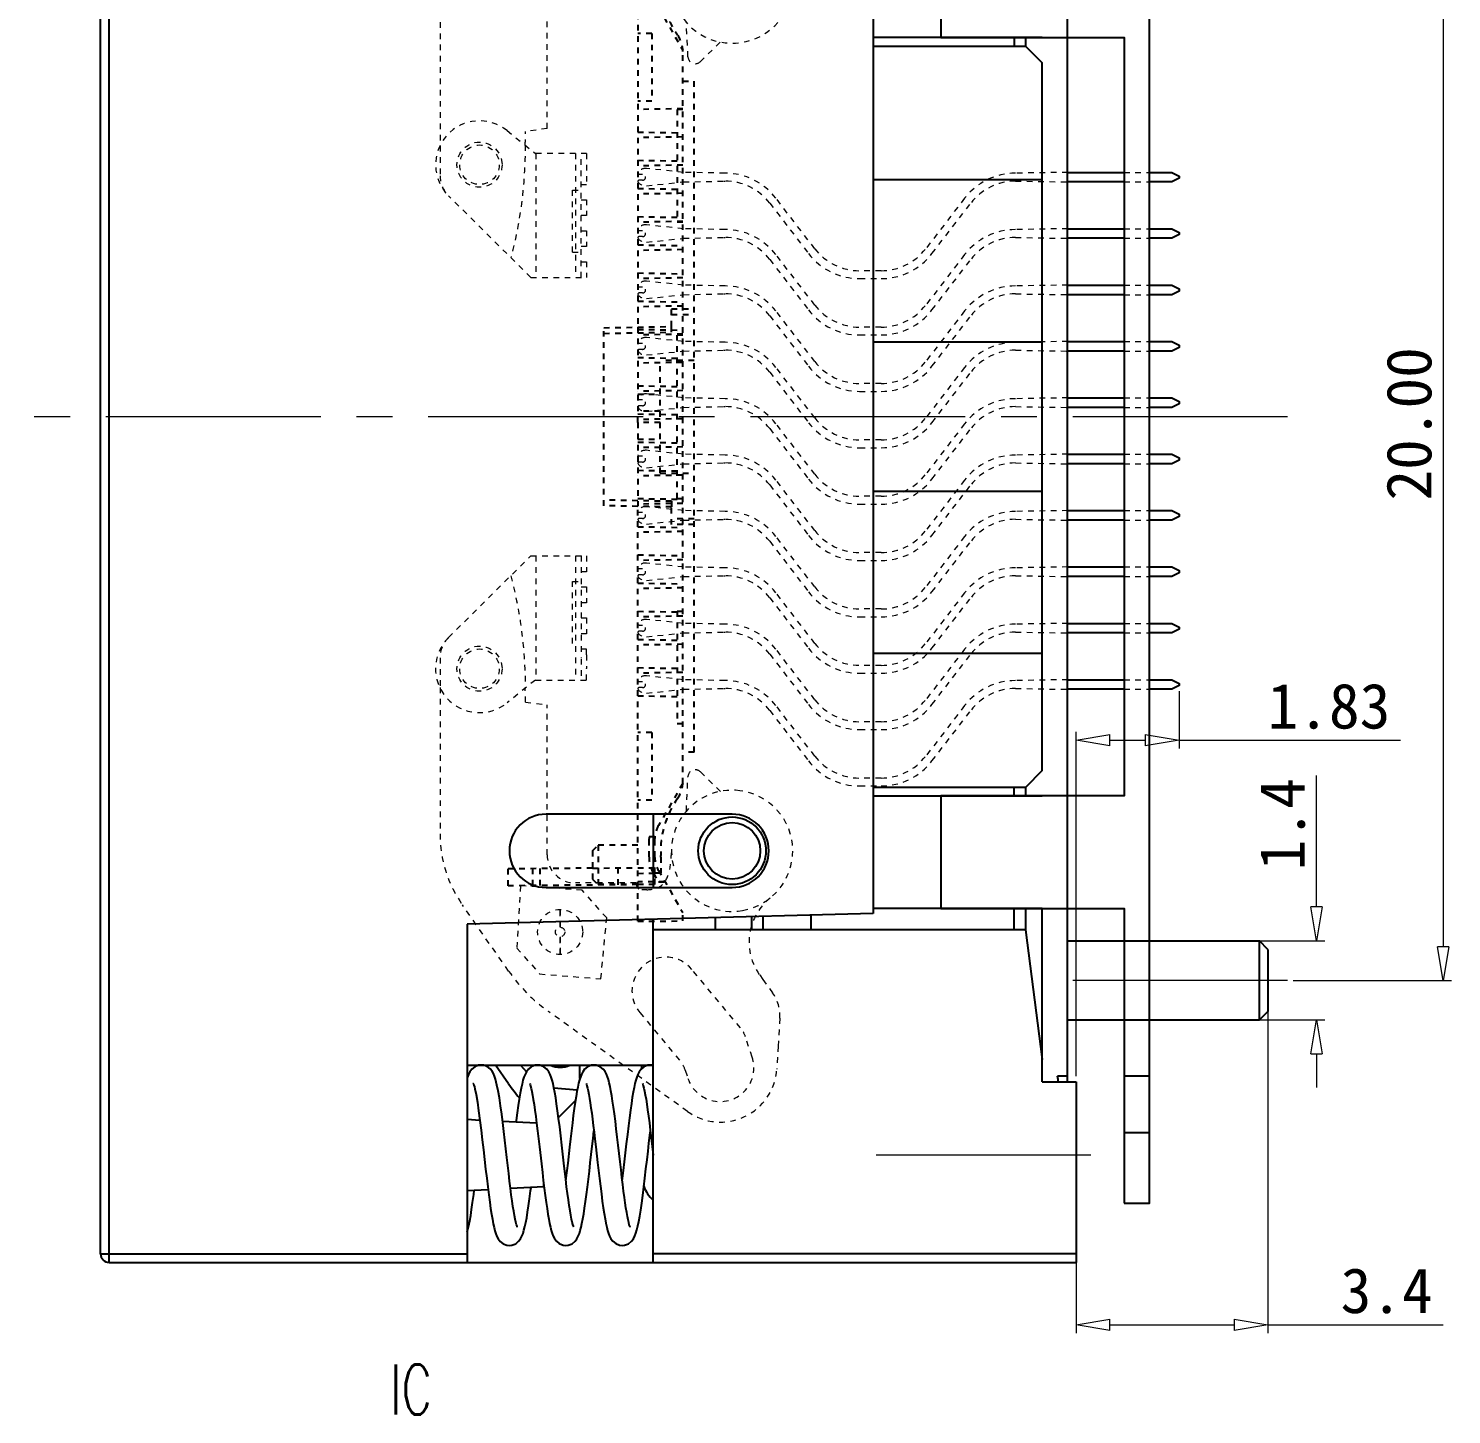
# Model space of a CAD drawing. Header units: millimetres. Extents: x -2108 to -1819, y 1464 to 1622.
# Drawn here: x -2048.42 to -2023.18, y 1580.89 to 1605.48 of the extents above; entities that cross this region are included whole.
import ezdxf

# ---------------------------------------------------------------- set-up
doc = ezdxf.new("R2010")
doc.units = ezdxf.units.MM
doc.linetypes.add('CENTER2', pattern=[28.575, 19.05, -3.175, 3.175, -3.175])
doc.linetypes.add('HIDDEN', pattern=[0.2, 0.1, -0.1])
doc.layers.add('C1', color=7, linetype='Continuous')
doc.layers.add('DEFAULT_2', color=8, linetype='HIDDEN')
doc.styles.add('xs', font='NSimSun.ttf', dxfattribs={"width": 0.67})
doc.dimstyles.new('STANDARDeq', dxfattribs={"dimtxt": 1, "dimasz": 0.6, "dimexe": 0.15, "dimexo": 0.1, "dimgap": 0.2, "dimtad": 1, "dimdec": 3, "dimdsep": 46, "dimtxsty": 'Standard', "dimblk": 'CLOSEDBLANK', "dimcen": 0, "dimclrd": 190, "dimclre": 190, "dimadec": 0, "dimazin": 0, "dimtp": 0.01, "dimtm": 0.01, "dimtfac": 1, "dimtdec": 3, "dimtofl": 0, "dimtmove": 0, "dimatfit": 3, "dimldrblk": 'CLOSEDBLANK', "dimfxl": 1, "dimtolj": 1, "dimlwd": 5, "dimlwe": 5, "dimarcsym": 0})

# ---------------------------------------------------------------- blocks, each defined once
blk = doc.blocks.new('_ClosedBlank')
at = {"color": 0, "linetype": 'ByBlock', "lineweight": -2}
for p, q in [((-1, 0.167), (0, 0)), ((-1, 0.167), (-1, -0.167)), ((0, 0), (-1, -0.167))]:
    blk.add_line(p, q, dxfattribs=at)
blk = doc.blocks.new('*D25')
at = {"color": 190, "lineweight": 5, "transparency": 16777216}
for p, q in [((-2705.219, 916.368), (-2705.219, 918.702)), ((-2706.442, 915.768), (-2705.069, 915.768)), ((-2706.442, 914.363), (-2705.069, 914.363)), ((-2705.219, 913.763), (-2705.219, 913.163))]:
    blk.add_line(p, q, dxfattribs=at)
at = {"layer": 'Defpoints', "color": 0, "transparency": 16777216}
for p in [(-2706.542, 915.768), (-2706.542, 914.363), (-2705.219, 914.363)]:
    blk.add_point(p, dxfattribs=at)
at = {"color": 190, "lineweight": 5, "transparency": 16777216, "xscale": 0.6, "yscale": 0.6, "zscale": 0.6}
for p, rotation in [((-2705.219, 915.768), 270), ((-2705.219, 914.363), 90)]:
    blk.add_blockref('_ClosedBlank', p, dxfattribs=dict(at, rotation=rotation))
at = {"color": 0, "transparency": 16777216, "insert": (-2705.819, 917.835), "char_height": 0.8, "attachment_point": 5, "rotation": 90}
blk.add_mtext('\\A1;1.4', dxfattribs=at)
blk = doc.blocks.new('fsdfsfdsfsd')
at = {"color": 3, "linetype": 'Continuous'}
blk.add_lwpolyline([(-2708.631, 911.113), (-2708.181, 911.113), (-2708.181, 939.013), (-2708.631, 939.013), (-2708.631, 933.788), (-2711.881, 933.788), (-2711.881, 931.788), (-2708.631, 931.788), (-2708.631, 918.338), (-2711.881, 918.338), (-2711.881, 916.338), (-2708.631, 916.338)], close=True, dxfattribs=at)
for points in [[(-2708.181, 936.733), (-2708.631, 936.733)], [(-2708.181, 935.483), (-2708.631, 935.483)], [(-2708.181, 912.363), (-2708.631, 912.363)]]:
    blk.add_lwpolyline(points, dxfattribs=at)
blk = doc.blocks.new('*D23')
at = {"color": 190, "lineweight": 5, "transparency": 16777216}
for p, q in [((-2706.081, 914.737), (-2706.081, 908.807)), ((-2709.481, 911.301), (-2709.481, 908.807)), ((-2708.881, 908.957), (-2706.681, 908.957)), ((-2706.081, 908.957), (-2702.974, 908.957))]:
    blk.add_line(p, q, dxfattribs=at)
at = {"layer": 'Defpoints', "color": 0, "transparency": 16777216}
for p in [(-2706.081, 914.837), (-2709.481, 911.401), (-2706.081, 908.957)]:
    blk.add_point(p, dxfattribs=at)
at = {"color": 190, "lineweight": 5, "transparency": 16777216, "xscale": 0.6, "yscale": 0.6, "zscale": 0.6, "rotation": 180}
blk.add_blockref('_ClosedBlank', (-2709.481, 908.957), dxfattribs=at)
at = {"color": 190, "lineweight": 5, "transparency": 16777216, "xscale": 0.6, "yscale": 0.6, "zscale": 0.6}
blk.add_blockref('_ClosedBlank', (-2706.081, 908.957), dxfattribs=at)
at = {"color": 0, "transparency": 16777216, "insert": (-2703.974, 909.557), "char_height": 0.8, "attachment_point": 5}
blk.add_mtext('\\A1;3.4', dxfattribs=at)
blk = doc.blocks.new('*D21')
at = {"color": 190, "lineweight": 5, "transparency": 16777216}
for p, q in [((-2707.656, 920.193), (-2707.656, 919.176)), ((-2709.481, 913.368), (-2709.481, 919.476)), ((-2708.881, 919.326), (-2708.256, 919.326)), ((-2707.656, 919.326), (-2703.731, 919.326))]:
    blk.add_line(p, q, dxfattribs=at)
at = {"layer": 'Defpoints', "color": 0, "transparency": 16777216}
for p in [(-2707.656, 920.293), (-2709.481, 919.326), (-2709.481, 913.268)]:
    blk.add_point(p, dxfattribs=at)
at = {"color": 190, "lineweight": 5, "transparency": 16777216, "xscale": 0.6, "yscale": 0.6, "zscale": 0.6, "rotation": 180}
blk.add_blockref('_ClosedBlank', (-2709.481, 919.326), dxfattribs=at)
at = {"color": 190, "lineweight": 5, "transparency": 16777216, "xscale": 0.6, "yscale": 0.6, "zscale": 0.6}
blk.add_blockref('_ClosedBlank', (-2707.656, 919.326), dxfattribs=at)
at = {"color": 0, "transparency": 16777216, "insert": (-2704.997, 919.926), "char_height": 0.8, "attachment_point": 5}
blk.add_mtext('\\A1;1.83', dxfattribs=at)
blk = doc.blocks.new('ew4rtggggfesewrffffffffs33333333')
at = {"layer": 'DEFAULT_2', "color": 8, "linetype": 'HIDDEN'}
for p, q in [((1415.272, 1176.174), (1416.072, 1176.167)), ((1415.272, 1176.174), (1415.272, 1168.814)), ((1416.072, 1176.021), (1415.639, 1175.271)), ((1416.072, 1176.021), (1416.072, 1176.167)), ((1415.272, 1175.524), (1412.972, 1175.544)), ((1412.972, 1175.544), (1412.972, 1175.244)), ((1413.472, 1175.54), (1413.472, 1175.24)), ((1413.572, 1175.239), (1413.572, 1175.539)), ((1414.472, 1175.424), (1414.572, 1175.524)), ((1415.272, 1175.524), (1414.572, 1175.524)), ((1414.572, 1175.524), (1414.572, 1174.824)), ((1414.922, 1175.527), (1414.922, 1175.227)), ((1415.272, 1175.524), (1415.572, 1175.522)), ((1415.572, 1175.021), (1415.572, 1175.522)), ((1414.472, 1175.231), (1412.972, 1175.244)), ((1414.472, 1175.424), (1414.472, 1174.924)), ((1415.272, 1175.474), (1415.755, 1175.473)), ((1415.272, 1175.324), (1415.572, 1175.322)), ((1415.641, 1175.474), (1415.552, 1175.321)), ((1415.572, 1175.321), (1415.667, 1175.321)), ((1415.756, 1175.474), (1415.641, 1175.474)), ((1415.667, 1175.321), (1415.682, 1175.321)), ((1415.682, 1175.321), (1415.682, 1175.035)), ((1415.272, 1175.224), (1414.472, 1175.231)), ((1415.272, 1175.224), (1415.615, 1175.224)), ((1415.472, 1175.021), (1415.472, 1174.728)), ((1415.572, 1174.728), (1415.572, 1175.021)), ((1414.472, 1174.924), (1414.572, 1174.824)), ((1415.272, 1174.824), (1414.572, 1174.824)), ((1415.474, 1174.674), (1415.574, 1174.674)), ((1415.639, 1174.478), (1416.072, 1173.728)), ((1415.522, 1174.024), (1415.272, 1174.024)), ((1415.522, 1174.024), (1415.522, 1172.824)), ((1416.072, 1169.137), (1416.072, 1173.728)), ((1416.072, 1173.174), (1416.272, 1173.174)), ((1416.272, 1161.274), (1416.272, 1173.174)), ((1415.522, 1172.824), (1415.272, 1172.824)), ((1416.072, 1172.688), (1415.272, 1172.674)), ((1416.072, 1172.674), (1415.972, 1172.674)), ((1415.972, 1172.674), (1415.972, 1170.674)), ((1415.272, 1172.274), (1416.072, 1172.26)), ((1416.072, 1172.188), (1415.272, 1172.174)), ((1415.272, 1171.774), (1416.072, 1171.76)), ((1416.072, 1171.688), (1415.272, 1171.674)), ((1415.272, 1171.274), (1416.072, 1171.26)), ((1416.072, 1171.188), (1415.272, 1171.174)), ((1415.272, 1170.774), (1416.072, 1170.76)), ((1416.072, 1170.688), (1415.272, 1170.674)), ((1416.072, 1170.674), (1415.972, 1170.674)), ((1415.272, 1170.274), (1416.072, 1170.26)), ((1416.072, 1170.188), (1415.272, 1170.174)), ((1415.272, 1169.774), (1416.072, 1169.76)), ((1416.072, 1169.688), (1415.272, 1169.674)), ((1415.272, 1169.274), (1416.072, 1169.26)), ((1416.072, 1169.188), (1415.272, 1169.174)), ((1415.872, 1168.824), (1415.872, 1169.139)), ((1415.872, 1169.139), (1416.272, 1169.136)), ((1415.872, 1169.039), (1416.272, 1169.036)), ((1416.072, 1165.311), (1416.072, 1169.137)), ((1414.672, 1168.803), (1415.872, 1168.824)), ((1414.672, 1165.645), (1414.672, 1168.803)), ((1414.672, 1168.703), (1415.872, 1168.724)), ((1415.272, 1168.814), (1415.272, 1167.324)), ((1415.272, 1168.774), (1416.072, 1168.76)), ((1416.072, 1168.688), (1415.272, 1168.674)), ((1415.872, 1168.724), (1415.872, 1168.824)), ((1416.072, 1168.674), (1415.972, 1168.674)), ((1415.972, 1165.774), (1415.972, 1168.674)), ((1415.272, 1168.274), (1416.072, 1168.26)), ((1416.072, 1168.188), (1415.272, 1168.174)), ((1415.672, 1166.224), (1415.672, 1168.224)), ((1416.272, 1168.224), (1415.672, 1168.224)), ((1415.272, 1167.774), (1416.072, 1167.76)), ((1416.072, 1167.688), (1415.272, 1167.674)), ((1415.272, 1167.624), (1415.672, 1167.624)), ((1415.272, 1167.124), (1415.272, 1167.324)), ((1415.672, 1167.324), (1415.272, 1167.324)), ((1415.272, 1167.274), (1416.072, 1167.26)), ((1416.072, 1167.188), (1415.272, 1167.174)), ((1415.272, 1167.124), (1415.272, 1165.635)), ((1415.672, 1167.124), (1415.272, 1167.124)), ((1415.272, 1166.824), (1415.672, 1166.824)), ((1415.272, 1166.774), (1416.072, 1166.76)), ((1416.072, 1166.688), (1415.272, 1166.674)), ((1415.272, 1166.274), (1416.072, 1166.26)), ((1416.072, 1166.188), (1415.272, 1166.174)), ((1415.672, 1166.224), (1416.272, 1166.224)), ((1415.872, 1165.724), (1414.672, 1165.745)), ((1415.272, 1165.774), (1416.072, 1165.76)), ((1416.072, 1165.688), (1415.272, 1165.674)), ((1415.872, 1165.724), (1415.872, 1165.624)), ((1415.972, 1165.774), (1416.072, 1165.774)), ((1415.872, 1165.624), (1414.672, 1165.645)), ((1415.272, 1158.274), (1415.272, 1165.635)), ((1415.872, 1165.31), (1415.872, 1165.624)), ((1416.272, 1165.413), (1415.872, 1165.41)), ((1415.272, 1165.274), (1416.072, 1165.26)), ((1416.072, 1165.188), (1415.272, 1165.174)), ((1416.272, 1165.313), (1415.872, 1165.31)), ((1416.072, 1160.721), (1416.072, 1165.311)), ((1415.272, 1164.774), (1416.072, 1164.76)), ((1416.072, 1164.688), (1415.272, 1164.674)), ((1415.272, 1164.274), (1416.072, 1164.26)), ((1416.072, 1164.188), (1415.272, 1164.174)), ((1415.272, 1163.774), (1416.072, 1163.76)), ((1416.072, 1163.688), (1415.272, 1163.674)), ((1415.972, 1163.774), (1415.972, 1161.774)), ((1415.972, 1163.774), (1416.072, 1163.774)), ((1415.272, 1163.274), (1416.072, 1163.26)), ((1416.072, 1163.188), (1415.272, 1163.174)), ((1415.272, 1162.774), (1416.072, 1162.76)), ((1416.072, 1162.688), (1415.272, 1162.674)), ((1415.272, 1162.274), (1416.072, 1162.26)), ((1415.522, 1161.624), (1415.272, 1161.624)), ((1415.522, 1161.624), (1415.522, 1160.424)), ((1416.072, 1161.774), (1415.972, 1161.774)), ((1416.272, 1161.274), (1416.072, 1161.274)), ((1416.072, 1160.721), (1415.639, 1159.971)), ((1416.072, 1160.721), (1415.639, 1159.971)), ((1415.522, 1160.424), (1415.272, 1160.424)), ((1414.472, 1159.524), (1414.572, 1159.624)), ((1414.572, 1159.624), (1414.572, 1158.924)), ((1415.272, 1159.624), (1414.572, 1159.624)), ((1415.472, 1159.721), (1415.472, 1159.428)), ((1415.574, 1159.774), (1415.474, 1159.774)), ((1415.572, 1159.721), (1415.572, 1159.428)), ((1414.472, 1159.524), (1414.472, 1159.024)), ((1415.572, 1159.428), (1415.572, 1159.224)), ((1415.572, 1159.428), (1415.572, 1158.927)), ((1415.682, 1159.414), (1415.682, 1159.128)), ((1414.472, 1159.217), (1412.972, 1159.204)), ((1412.972, 1158.904), (1412.972, 1159.204)), ((1413.407, 1159.208), (1413.407, 1158.908)), ((1413.542, 1158.909), (1413.542, 1159.209)), ((1414.472, 1159.217), (1415.272, 1159.224)), ((1414.922, 1159.221), (1414.922, 1158.921)), ((1415.272, 1159.224), (1415.615, 1159.224)), ((1415.272, 1159.124), (1415.572, 1159.127)), ((1415.552, 1159.128), (1415.641, 1158.974)), ((1415.667, 1159.128), (1415.572, 1159.128)), ((1415.639, 1159.178), (1416.072, 1158.428)), ((1415.682, 1159.128), (1415.667, 1159.128)), ((1415.272, 1158.924), (1412.972, 1158.904)), ((1414.472, 1159.024), (1414.572, 1158.924)), ((1415.272, 1158.924), (1414.572, 1158.924)), ((1415.755, 1158.976), (1415.272, 1158.974)), ((1415.572, 1158.927), (1415.272, 1158.924)), ((1415.641, 1158.974), (1415.756, 1158.974)), ((1416.072, 1158.281), (1416.072, 1158.428)), ((1415.272, 1158.274), (1416.072, 1158.281))]:
    blk.add_line(p, q, dxfattribs=at)
for centre, radius, start, end in [((1416.072, 1175.021), 0.6, 150, 180), ((1416.072, 1175.021), 0.5, 150.0001, 180), ((1416.072, 1175.021), 0.5, 180, 180.0053), ((1417.272, 1174.924), 1.592, 176.9722, 215.6661), ((1415.182, 1175.035), 0.5, 356.9722, 0), ((1416.072, 1174.728), 0.6, 180, 185.1243), ((1416.072, 1174.728), 0.5, 180, 210), ((1415.572, 1173.704), 0.5, 0, 35.6661), ((1415.572, 1160.744), 0.5, 324.3339, 0), ((1417.272, 1159.524), 1.592, 144.3339, 183.0278), ((1416.072, 1159.721), 0.5, 150, 180), ((1416.072, 1159.721), 0.6, 174.8757, 180), ((1416.072, 1159.428), 0.6, 180, 210), ((1416.072, 1159.428), 0.5, 180, 210), ((1416.072, 1159.428), 0.5, 179.9946, 180), ((1415.182, 1159.414), 0.5, 0, 3.0278)]:
    blk.add_arc(centre, radius, start, end, dxfattribs=at)
blk = doc.blocks.new('EWQREWTTT')
at = {"layer": 'DEFAULT_2', "color": 8, "linetype": 'HIDDEN', "lineweight": 5}
for p, q in [((-63.978, 933.114), (-64.508, 933.114)), ((-61.383, 933.114), (-63.978, 933.114)), ((-66.313, 931.504), (-64.866, 932.963)), ((-64.866, 932.963), (-64.863, 932.966)), ((-60.123, 932.718), (-58.95, 931.898)), ((-63.708, 931.924), (-64.113, 931.423)), ((-59.358, 931.754), (-60.464, 931.69)), ((-58.9, 931.349), (-59.358, 931.754)), ((-66.313, 931.504), (-66.313, 930.514)), ((-63.672, 931.214), (-63.723, 931.601)), ((-60.464, 931.69), (-60.383, 930.591)), ((-64.113, 931.414), (-66.313, 931.414)), ((-64.113, 930.514), (-64.113, 931.423)), ((-63.672, 931.214), (-61.013, 931.214)), ((-58.813, 930.262), (-58.9, 931.349)), ((-59.727, 930.984), (-60.043, 930.984)), ((-60.043, 930.984), (-59.727, 930.984)), ((-59.559, 930.984), (-59.243, 930.984)), ((-59.243, 930.984), (-59.559, 930.984)), ((-58.233, 931.191), (-56.459, 928.725)), ((-64.113, 930.714), (-66.313, 930.714)), ((-65.863, 930.764), (-65.863, 930.614)), ((-65.863, 930.764), (-64.763, 930.764)), ((-64.763, 930.764), (-64.763, 930.614)), ((-60.513, 930.714), (-60.513, 929.634)), ((-66.313, 930.614), (-64.113, 930.614)), ((-66.033, 930.514), (-66.313, 930.514)), ((-66.033, 930.614), (-66.033, 930.514)), ((-65.763, 930.514), (-65.763, 930.614)), ((-65.483, 930.514), (-65.763, 930.514)), ((-65.483, 930.614), (-65.483, 930.514)), ((-65.213, 930.514), (-65.213, 930.614)), ((-64.933, 930.514), (-65.213, 930.514)), ((-64.933, 930.614), (-64.933, 930.514)), ((-64.663, 930.614), (-64.663, 930.514)), ((-64.113, 930.514), (-64.663, 930.514)), ((-60.383, 930.591), (-59.893, 930.158)), ((-59.893, 930.158), (-58.813, 930.262)), ((-60.393, 929.534), (-60.393, 929.449)), ((-57.352, 928.855), (-58.213, 929.571)), ((-62.397, 928.718), (-61.788, 928.746)), ((-57.046, 928.718), (-57.19, 928.765)), ((-62.138, 928.144), (-62.484, 928.497)), ((-58.98, 928.649), (-57.945, 927.788)), ((-57.783, 927.698), (-57.424, 927.579)), ((-58.566, 927.219), (-58.881, 927.446)), ((-57.21, 927.143), (-58.114, 927.088))]:
    blk.add_line(p, q, dxfattribs=at)
for centre, radius in [((-64.313, 932.414), 0.4), ((-64.313, 932.414), 0.35), ((-59.643, 930.984), 0.4), ((-59.643, 930.984), 0.0838), ((-61.083, 927.934), 0.6)]:
    blk.add_circle(centre, radius, dxfattribs=at)
for centre, radius, start, end in [((-64.313, 932.414), 0.779, 321, 135.2246), ((-64.508, 932.614), 0.5, 90, 135.2246), ((-61.383, 930.914), 2.2, 55.0622, 90), ((-60.668, 929.439), 3, 35.7314, 55.0622), ((-63.785, 946.278), 14.677, 269.3015, 270.2438), ((-61.013, 930.714), 0.5, 61.0859, 90), ((-61.013, 930.714), 0.5, 0, 61.0859), ((-58.597, 929.11), 0.6, 50.2514, 230.2514), ((-60.493, 929.534), 0.1, 0, 90), ((-61.083, 927.934), 1.075, 290.754, 127.4363), ((-62.391, 928.588), 0.13, 92.6657, 224.4327), ((-61.083, 927.934), 1.075, 127.4363, 290.754), ((-57.235, 928.148), 0.6, 251.6384, 71.6384), ((-57.032, 929.24), 0.5, 230.2514, 251.6384), ((-57.271, 928.141), 1, 273.5106, 35.7314), ((-57.625, 928.172), 0.5, 230.2514, 251.6384), ((-59.466, 926.634), 1, 54.2191, 141.2148), ((-58.157, 927.787), 0.7, 234.2191, 273.5106)]:
    blk.add_arc(centre, radius, start, end, dxfattribs=at)
for points, knots in [([(-63.964, 931.602), (-64.236, 931.606), (-64.909, 931.635), (-65.57, 931.756), (-65.963, 931.858)], [0, 0, 0, 0, 0.402197, 1, 1, 1, 1]), ([(-61.113, 929.009), (-61.018, 929.011), (-60.768, 929.017), (-60.47, 929.13), (-60.408, 929.295), (-60.398, 929.372)], [0, 0, 0, 0, 0.40315, 0.755523, 1, 1, 1, 1])]:
    blk.add_open_spline(points, degree=3, knots=knots, dxfattribs=at)
blk.add_open_spline([(-60.398, 929.372), (-60.395, 929.397), (-60.393, 929.423), (-60.393, 929.449)], degree=3, dxfattribs=at)
blk = doc.blocks.new('f654+1343')
at = {"color": 7, "linetype": 'Continuous'}
for points in [[(-2354.452, 1951.718), (-2354.052, 1951.718)], [(-2354.052, 1951.548), (-2354.452, 1951.548)], [(-2354.052, 1951.718), (-2353.927, 1951.653), (-2353.927, 1951.613), (-2354.052, 1951.548)]]:
    blk.add_lwpolyline(points, dxfattribs=at)
at = {"layer": 'C1', "color": 8, "linetype": 'HIDDEN', "lineweight": 5}
for p, q in [((-2354.902, 1951.718), (-2354.452, 1951.718)), ((-2354.902, 1951.548), (-2354.452, 1951.548))]:
    blk.add_line(p, q, dxfattribs=at)
blk = doc.blocks.new('*D22')
at = {"color": 190, "lineweight": 5, "transparency": 16777216}
for p, q in [((-2705.631, 935.063), (-2702.824, 935.063)), ((-2702.974, 934.463), (-2702.974, 915.663)), ((-2705.631, 915.063), (-2702.824, 915.063))]:
    blk.add_line(p, q, dxfattribs=at)
at = {"layer": 'Defpoints', "color": 0, "transparency": 16777216}
for p in [(-2705.731, 935.063), (-2705.731, 915.063), (-2702.974, 915.063)]:
    blk.add_point(p, dxfattribs=at)
at = {"color": 190, "lineweight": 5, "transparency": 16777216, "xscale": 0.6, "yscale": 0.6, "zscale": 0.6}
for p, rotation in [((-2702.974, 935.063), 90), ((-2702.974, 915.063), 270)]:
    blk.add_blockref('_ClosedBlank', p, dxfattribs=dict(at, rotation=rotation))
at = {"color": 0, "transparency": 16777216, "insert": (-2703.574, 924.937), "char_height": 0.8, "attachment_point": 5, "rotation": 90}
blk.add_mtext('\\A1;20.00', dxfattribs=at)
blk = doc.blocks.new('fdsafdsaf46131321')
at = {"color": 7, "linetype": 'Continuous'}
for p, q in [((-2726.6309, 910.0635), (-2726.6309, 940.0635)), ((-2726.7809, 910.2135), (-2726.7809, 939.9135)), ((-2709.6309, 913.2685), (-2709.6309, 936.6585)), ((-2713.0809, 933.8749), (-2713.0809, 916.252)), ((-2710.0809, 931.7885), (-2713.0809, 931.7885)), ((-2710.5809, 931.7885), (-2710.5809, 931.6385)), ((-2710.3809, 931.7885), (-2710.3809, 931.6385)), ((-2713.0809, 931.6385), (-2710.3809, 931.6385)), ((-2710.3809, 931.6385), (-2710.0809, 931.3385)), ((-2710.0809, 918.7885), (-2710.0809, 931.3385)), ((-2710.0809, 929.2635), (-2713.0809, 929.2635)), ((-2710.0809, 926.3885), (-2713.0809, 926.3885)), ((-2710.0809, 923.7385), (-2713.0809, 923.7385)), ((-2710.0809, 920.8635), (-2713.0809, 920.8635)), ((-2710.0809, 918.7885), (-2710.3809, 918.4885)), ((-2710.3809, 918.4885), (-2713.0809, 918.4885)), ((-2713.0809, 918.3385), (-2710.0809, 918.3385)), ((-2710.5809, 918.3385), (-2710.5809, 918.4885)), ((-2710.3809, 918.4885), (-2710.3809, 918.3385)), ((-2715.5809, 918.0135), (-2718.8809, 918.0135)), ((-2716.9809, 918.0135), (-2716.9809, 916.7135)), ((-2718.8809, 916.7135), (-2715.5809, 916.7135)), ((-2710.0809, 916.3385), (-2713.0809, 916.3385)), ((-2710.5809, 915.9635), (-2710.5809, 916.3385)), ((-2710.3809, 916.3385), (-2710.3809, 915.9635)), ((-2710.0809, 913.2685), (-2710.0809, 916.3385)), ((-2713.0809, 916.252), (-2720.2809, 916.0635)), ((-2720.2809, 916.0635), (-2720.2809, 910.0635)), ((-2716.9809, 910.0635), (-2716.9809, 916.1499)), ((-2715.8809, 916.1787), (-2715.8809, 915.9635)), ((-2715.2309, 915.9635), (-2715.2309, 916.1957)), ((-2715.0309, 915.9635), (-2715.0309, 916.2009)), ((-2714.1809, 915.9635), (-2714.1809, 916.2232)), ((-2710.3809, 915.9635), (-2716.9809, 915.9635)), ((-2710.3809, 915.9635), (-2710.0809, 913.6635)), ((-2709.6309, 915.7682), (-2706.2309, 915.7682)), ((-2706.0809, 915.6134), (-2706.2309, 915.7682)), ((-2706.0809, 915.6135), (-2706.0809, 914.5135)), ((-2709.6309, 914.3635), (-2706.2309, 914.3635)), ((-2706.0809, 914.5135), (-2706.2309, 914.3635)), ((-2720.2809, 913.5635), (-2716.9809, 913.5635)), ((-2719.545, 913.2304), (-2719.7777, 913.5635)), ((-2719.3347, 913.5635), (-2719.2294, 913.4444)), ((-2718.6309, 913.5635), (-2718.6309, 913.5235)), ((-2718.2809, 913.3219), (-2718.2809, 913.5635)), ((-2717.1809, 913.5015), (-2717.1809, 913.5635)), ((-2709.6309, 913.3635), (-2709.8108, 913.3635)), ((-2718.7409, 913.1595), (-2718.3272, 913.1265)), ((-2710.0809, 913.2685), (-2709.4809, 913.2685)), ((-2709.4809, 913.2685), (-2709.4809, 910.0635)), ((-2718.6601, 912.6342), (-2718.3599, 912.9345)), ((-2720.0541, 912.5826), (-2720.2809, 912.5945)), ((-2719.0474, 912.5298), (-2719.651, 912.5615)), ((-2719.0474, 912.5298), (-2719.0309, 912.3949)), ((-2717.0441, 912.2837), (-2717.0134, 912.2469)), ((-2719.9091, 911.3519), (-2720.2809, 911.3324)), ((-2718.9231, 911.4036), (-2719.5113, 911.3728)), ((-2718.9292, 911.515), (-2718.9123, 911.3766)), ((-2718.9231, 911.4036), (-2718.9231, 911.4649)), ((-2716.9809, 911.1774), (-2717.0025, 911.1929)), ((-2726.7809, 910.2135), (-2720.2809, 910.2135)), ((-2726.6309, 910.0635), (-2709.4809, 910.0635)), ((-2709.4809, 910.2135), (-2716.9809, 910.2135))]:
    blk.add_line(p, q, dxfattribs=at)
at = {"color": 1, "linetype": 'CENTER2', "lineweight": 5, "ltscale": 0.2}
for p, q in [((-2705.7311, 925.0635), (-2728.0595, 925.0635)), ((-2705.7311, 915.0635), (-2709.8604, 915.0635)), ((-2709.2175, 911.9635), (-2713.3468, 911.9635))]:
    blk.add_line(p, q, dxfattribs=at)
blk.add_line((-2706.231, 914.3635), (-2706.231, 915.7682))
at = {"color": 7, "linetype": 'Continuous'}
for points in [[(-2709.6309, 929.3985), (-2708.6309, 929.3985)], [(-2708.6309, 929.2285), (-2709.6309, 929.2285)], [(-2709.6309, 928.3985), (-2708.6309, 928.3985)], [(-2708.6309, 928.2285), (-2709.6309, 928.2285)], [(-2709.6309, 927.3985), (-2708.6309, 927.3985)], [(-2708.6309, 927.2285), (-2709.6309, 927.2285)], [(-2709.6309, 926.3985), (-2708.6309, 926.3985)], [(-2708.6309, 926.2285), (-2709.6309, 926.2285)], [(-2709.6309, 925.3985), (-2708.6309, 925.3985)], [(-2708.6309, 925.2285), (-2709.6309, 925.2285)], [(-2709.6309, 924.3985), (-2708.6309, 924.3985)], [(-2708.6309, 924.2285), (-2709.6309, 924.2285)], [(-2709.6309, 923.3985), (-2708.6309, 923.3985)], [(-2708.6309, 923.2285), (-2709.6309, 923.2285)], [(-2709.6309, 922.3985), (-2708.6309, 922.3985)], [(-2708.6309, 922.2285), (-2709.6309, 922.2285)], [(-2709.6309, 921.3985), (-2708.6309, 921.3985)], [(-2708.6309, 921.2285), (-2709.6309, 921.2285)], [(-2709.6309, 920.3985), (-2708.6309, 920.3985)], [(-2708.6309, 920.2285), (-2709.6309, 920.2285)], [(-2720.0308, 913.5635), (-2720.0761, 913.5585), (-2720.1457, 913.5306), (-2720.1966, 913.4885), (-2720.23, 913.4436), (-2720.2534, 913.3983), (-2720.272, 913.3505), (-2720.2809, 913.3218)], [(-2719.7511, 913.2077), (-2719.7628, 913.2577), (-2719.7784, 913.3149), (-2719.795, 913.365), (-2719.8142, 913.4107), (-2719.8389, 913.4547), (-2719.874, 913.4976), (-2719.9261, 913.5362), (-2719.993, 913.56), (-2720.031, 913.5635)], [(-2719.0308, 913.5635), (-2719.0747, 913.5588), (-2719.1435, 913.5319), (-2719.1949, 913.4903), (-2719.2292, 913.4448), (-2719.2535, 913.3981), (-2719.2727, 913.3485), (-2719.2899, 913.2925), (-2719.3063, 913.2271), (-2719.3227, 913.1506), (-2719.3392, 913.0616), (-2719.3561, 912.9596), (-2719.3734, 912.8446), (-2719.3909, 912.7171), (-2719.4088, 912.5786), (-2719.4124, 912.549)], [(-2718.5155, 911.4058), (-2718.5315, 911.537), (-2718.5481, 911.6771), (-2718.5652, 911.8257), (-2718.583, 911.9817), (-2718.6015, 912.1438), (-2718.6204, 912.3077), (-2718.6393, 912.4674), (-2718.6579, 912.6173), (-2718.6758, 912.7535), (-2718.6929, 912.8752), (-2718.7094, 912.9832), (-2718.7255, 913.0782), (-2718.7413, 913.1612), (-2718.7569, 913.2332), (-2718.7727, 913.2952), (-2718.7894, 913.3493), (-2718.8084, 913.3982), (-2718.8323, 913.4443), (-2718.8664, 913.4897), (-2718.9183, 913.5318), (-2718.9884, 913.5591), (-2719.031, 913.5635)], [(-2718.0308, 913.5635), (-2718.0761, 913.5585), (-2718.1456, 913.5306), (-2718.1966, 913.4885), (-2718.2299, 913.4437), (-2718.2533, 913.3985), (-2718.2719, 913.3509), (-2718.2883, 913.2982), (-2718.3035, 913.239), (-2718.3185, 913.1712), (-2718.3336, 913.0935), (-2718.3489, 913.0047), (-2718.3646, 912.9042), (-2718.3808, 912.7919), (-2718.3973, 912.6689), (-2718.414, 912.5369), (-2718.4308, 912.3979), (-2718.4476, 912.2545), (-2718.4643, 912.1093)], [(-2717.6011, 912.1409), (-2717.618, 912.2869), (-2717.6348, 912.4294), (-2717.6515, 912.5662), (-2717.668, 912.695), (-2717.6842, 912.8143), (-2717.7, 912.9229), (-2717.7155, 913.02), (-2717.7305, 913.1058), (-2717.7454, 913.1811), (-2717.7602, 913.2469), (-2717.7754, 913.3046), (-2717.7917, 913.356), (-2717.8104, 913.4028), (-2717.8342, 913.4473), (-2717.868, 913.4915), (-2717.9198, 913.5327), (-2717.9892, 913.5593), (-2718.031, 913.5635)], [(-2717.0308, 913.5635), (-2717.0757, 913.5586), (-2717.145, 913.531), (-2717.1961, 913.489), (-2717.2298, 913.4439), (-2717.2535, 913.398), (-2717.2724, 913.3495), (-2717.289, 913.2957), (-2717.3047, 913.234), (-2717.3203, 913.1626), (-2717.3359, 913.0803), (-2717.3519, 912.9864), (-2717.3682, 912.8801), (-2717.385, 912.761), (-2717.4024, 912.6289), (-2717.4205, 912.484), (-2717.439, 912.3284), (-2717.4578, 912.1665), (-2717.4944, 911.8447)], [(-2716.9809, 913.5561), (-2716.9893, 913.5593), (-2717.031, 913.5635)], [(-2709.7974, 913.2685), (-2709.7975, 913.2696), (-2709.8018, 913.3059), (-2709.8063, 913.3377), (-2709.8108, 913.3635)], [(-2720.1705, 913.2349), (-2720.1715, 913.2368), (-2720.1683, 913.2292), (-2720.1611, 913.208), (-2720.1516, 913.1745), (-2720.1437, 913.1423)], [(-2720.1436, 913.1422), (-2720.1226, 913.041), (-2720.0991, 912.9031), (-2720.0762, 912.7482)], [(-2719.5277, 911.5054), (-2719.5436, 911.639), (-2719.5599, 911.7795), (-2719.5766, 911.9258), (-2719.5938, 912.0767), (-2719.6114, 912.2308), (-2719.6296, 912.3863), (-2719.6484, 912.5413), (-2719.6678, 912.6936), (-2719.6879, 912.8408), (-2719.7089, 912.9799), (-2719.731, 913.1081), (-2719.7511, 913.2078)], [(-2719.1711, 913.236), (-2719.1708, 913.2352), (-2719.165, 913.22), (-2719.1558, 913.1902), (-2719.1449, 913.1474), (-2719.1328, 913.0927), (-2719.12, 913.0267), (-2719.1066, 912.9497), (-2719.0927, 912.8618), (-2719.0782, 912.7628), (-2719.0632, 912.6523), (-2719.0475, 912.5304), (-2719.0474, 912.5298)], [(-2718.1713, 913.2362), (-2718.171, 913.2356), (-2718.1656, 913.2217), (-2718.1569, 913.1939), (-2718.1465, 913.1541), (-2718.135, 913.1032), (-2718.1228, 913.0421), (-2718.1102, 912.9713), (-2718.0973, 912.8915), (-2718.084, 912.8032), (-2718.0705, 912.7068), (-2718.0567, 912.6027), (-2718.0426, 912.491)], [(-2717.1713, 913.2363), (-2717.171, 913.2357), (-2717.1657, 913.222), (-2717.1569, 913.1938), (-2717.1461, 913.1526), (-2717.1341, 913.099), (-2717.1212, 913.0333), (-2717.1076, 912.9559), (-2717.0935, 912.8671), (-2717.0789, 912.7674), (-2717.0639, 912.6573), (-2717.0484, 912.5371), (-2717.0323, 912.4066)], [(-2720.0762, 912.7482), (-2720.0541, 912.5823), (-2720.0327, 912.41)], [(-2720.0327, 912.41), (-2720.012, 912.2348), (-2719.9918, 912.0592), (-2719.9721, 911.8855), (-2719.9527, 911.7165), (-2719.9339, 911.5549), (-2719.9156, 911.4028)], [(-2719.0309, 912.3949), (-2719.0146, 912.257), (-2718.9976, 912.11)], [(-2718.531, 910.3635), (-2718.4888, 910.3677), (-2718.419, 910.3947), (-2718.3672, 910.4363), (-2718.3332, 910.4812), (-2718.3094, 910.5265), (-2718.2906, 910.5742), (-2718.2741, 910.6269), (-2718.2586, 910.6865), (-2718.2434, 910.7551), (-2718.2281, 910.8342), (-2718.2126, 910.9246), (-2718.1966, 911.0267), (-2718.1803, 911.1402), (-2718.1638, 911.2641), (-2718.147, 911.397), (-2718.1301, 911.537), (-2718.1131, 911.682), (-2718.0961, 911.8297), (-2718.0793, 911.9774), (-2718.0627, 912.1228), (-2718.0465, 912.2633), (-2718.0309, 912.3948)], [(-2718.0426, 912.491), (-2718.0282, 912.3722), (-2718.0134, 912.2468), (-2717.9982, 912.1152)], [(-2717.531, 910.3635), (-2717.4888, 910.3677), (-2717.419, 910.3946), (-2717.3668, 910.4367), (-2717.332, 910.4831), (-2717.3075, 910.5309), (-2717.2879, 910.5821), (-2717.2703, 910.6404), (-2717.2535, 910.7085), (-2717.2368, 910.7883), (-2717.2197, 910.8817), (-2717.2022, 910.9897), (-2717.1841, 911.1132), (-2717.1654, 911.2515), (-2717.1464, 911.4015), (-2717.1274, 911.5595), (-2717.1086, 911.7207), (-2717.0904, 911.8801), (-2717.0729, 912.0336), (-2717.0562, 912.1795), (-2717.0401, 912.3174), (-2717.0309, 912.3946)], [(-2717.0323, 912.4066), (-2717.0156, 912.2661), (-2716.9983, 912.1158), (-2716.9809, 911.9635)], [(-2718.9976, 912.11), (-2718.9633, 911.8089), (-2718.9462, 911.6598), (-2718.9292, 911.515)], [(-2718.4643, 912.1093), (-2718.4967, 911.8249), (-2718.5122, 911.6902), (-2718.5273, 911.562), (-2718.5309, 911.5322)], [(-2717.9982, 912.1152), (-2717.9666, 911.8374), (-2717.9502, 911.6946), (-2717.9336, 911.5521), (-2717.9167, 911.4122), (-2717.8998, 911.2772), (-2717.8828, 911.15), (-2717.8662, 911.0331), (-2717.8499, 910.9282), (-2717.8341, 910.8364), (-2717.8187, 910.7568), (-2717.8036, 910.6881), (-2717.7882, 910.6286), (-2717.7719, 910.5759), (-2717.7532, 910.5281), (-2717.7296, 910.4827), (-2717.6961, 910.4378), (-2717.6449, 910.3959), (-2717.5755, 910.3683), (-2717.5308, 910.3635)], [(-2717.5201, 911.4427), (-2717.5355, 911.5706), (-2717.5515, 911.7063), (-2717.5678, 911.8482), (-2717.6011, 912.1409)], [(-2717.4944, 911.8447), (-2717.5118, 911.6937), (-2717.5285, 911.5517), (-2717.5309, 911.5323)], [(-2720.2809, 910.605), (-2720.2681, 910.6488), (-2720.2511, 910.719), (-2720.2344, 910.8007), (-2720.2174, 910.8953), (-2720.2001, 911.0038), (-2720.1822, 911.127), (-2720.1637, 911.265), (-2720.1543, 911.3391)], [(-2719.9156, 911.4028), (-2719.8978, 911.2621), (-2719.8806, 911.1338), (-2719.864, 911.0186), (-2719.8479, 910.9163), (-2719.8323, 910.8267), (-2719.8171, 910.7488), (-2719.802, 910.6815), (-2719.7867, 910.6231), (-2719.7704, 910.5716), (-2719.7516, 910.5246), (-2719.7278, 910.4798), (-2719.694, 910.4356), (-2719.6427, 910.3946), (-2719.5742, 910.368), (-2719.5308, 910.3635)], [(-2719.531, 910.3635), (-2719.4887, 910.3677), (-2719.4189, 910.3947), (-2719.3669, 910.4366), (-2719.3326, 910.4822), (-2719.3084, 910.5287), (-2719.2893, 910.578), (-2719.2724, 910.633), (-2719.2562, 910.6966), (-2719.2403, 910.7705), (-2719.2242, 910.8559), (-2719.2078, 910.9538), (-2719.1909, 911.0653), (-2719.1734, 911.1909), (-2719.1552, 911.3309), (-2719.1477, 911.3918)], [(-2719.3904, 910.6904), (-2719.3907, 910.6909), (-2719.3958, 910.704), (-2719.4046, 910.7319), (-2719.4155, 910.7733), (-2719.4275, 910.827), (-2719.4404, 910.8924), (-2719.4539, 910.9691), (-2719.4679, 911.0567), (-2719.4823, 911.1547), (-2719.497, 911.2626), (-2719.5122, 911.3797), (-2719.5277, 911.5054)], [(-2718.9123, 911.3766), (-2718.8958, 911.2466), (-2718.8796, 911.1264), (-2718.8638, 911.0171), (-2718.8484, 910.9192), (-2718.8333, 910.8321), (-2718.8185, 910.7554), (-2718.8036, 910.6882), (-2718.7883, 910.629), (-2718.772, 910.5763), (-2718.7535, 910.5289), (-2718.7303, 910.4839), (-2718.6973, 910.4391), (-2718.6464, 910.3968), (-2718.5767, 910.3685), (-2718.5308, 910.3635)], [(-2718.3906, 910.6907), (-2718.3909, 910.6913), (-2718.3963, 910.7055), (-2718.4053, 910.7342), (-2718.4162, 910.7763), (-2718.4284, 910.8313), (-2718.4416, 910.8991), (-2718.4555, 910.9791), (-2718.4699, 911.0704), (-2718.4847, 911.1723), (-2718.4999, 911.2842), (-2718.5155, 911.4058)], [(-2717.3905, 910.6905), (-2717.3907, 910.691), (-2717.3957, 910.7037), (-2717.4041, 910.7301), (-2717.4143, 910.7686), (-2717.4257, 910.8181), (-2717.4377, 910.8781), (-2717.4503, 910.9482), (-2717.4634, 911.0278), (-2717.4768, 911.117), (-2717.4908, 911.2158), (-2717.5051, 911.3244), (-2717.5201, 911.4427)]]:
    blk.add_lwpolyline(points, dxfattribs=at)
at = {"color": 3, "linetype": 'Continuous'}
blk.add_lwpolyline([(-2708.1809, 913.3635), (-2708.6309, 913.3635)], dxfattribs=at)
at = {"color": 7, "linetype": 'Continuous'}
for radius in [0.6, 0.5]:
    blk.add_circle((-2715.5809, 917.3635), radius, dxfattribs=at)
for centre, radius, start, end in [((-2718.8809, 917.3635), 0.65, 90, 270), ((-2715.5809, 917.3635), 0.65, 270, 90), ((-2718.6309, 913.9235), 0.4, 244.68272, 295.33529), ((-2717.0857, 914.9484), 3, 214.93782, 220.90883), ((-2718.9309, 911.5534), 0.15, 273.00006, 275.86327), ((-2716.5809, 911.6135), 0.6, 199.16114, 228.07692), ((-2726.6309, 910.2135), 0.15, 180, 270)]:
    blk.add_arc(centre, radius, start, end, dxfattribs=at)
at = {"layer": 'C1', "color": 8, "linetype": 'HIDDEN', "lineweight": 5}
for points in [[(-2709.6309, 929.3985), (-2710.5545, 929.3835, 0.2326549), (-2711.4576, 928.9392), (-2712.1479, 928.0432, -0.2326549), (-2712.9401, 927.6535), (-2713.3217, 927.6535, -0.2326549), (-2714.1139, 928.0432), (-2714.8042, 928.9392, 0.2326549), (-2715.7073, 929.3835), (-2716.4416, 929.3985, -0.0261859), (-2716.4447, 929.3986), (-2717.1008, 929.4676, 0.2956205), (-2717.2559, 929.3888, 0.3207735), (-2717.2275, 929.3685), (-2717.1709, 929.3685, -1), (-2717.1709, 929.2585), (-2717.2275, 929.2585, 0.3207735), (-2717.2559, 929.2382, 0.2956205), (-2717.1008, 929.1593), (-2716.4447, 929.2283, -0.0261859), (-2716.4416, 929.2285), (-2715.7273, 929.2435), (-2715.7073, 929.2435, -0.2326549), (-2714.9151, 928.8538), (-2714.2248, 927.9577, 0.2326549), (-2713.3217, 927.5135), (-2712.9401, 927.5135, 0.2326549), (-2712.037, 927.9577), (-2711.3467, 928.8538, -0.2326549), (-2710.5545, 929.2435), (-2709.6309, 929.2285)], [(-2709.6309, 928.3985), (-2710.5545, 928.3835, 0.2326549), (-2711.4576, 927.9392), (-2712.1479, 927.0432, -0.2326549), (-2712.9401, 926.6535), (-2713.3217, 926.6535, -0.2326549), (-2714.1139, 927.0432), (-2714.8042, 927.9392, 0.2326549), (-2715.7073, 928.3835), (-2716.4416, 928.3985, -0.0261859), (-2716.4447, 928.3986), (-2717.1008, 928.4676, 0.2956205), (-2717.2559, 928.3888, 0.3207735), (-2717.2275, 928.3685), (-2717.1709, 928.3685, -1), (-2717.1709, 928.2585), (-2717.2275, 928.2585, 0.3207735), (-2717.2559, 928.2382, 0.2956205), (-2717.1008, 928.1593), (-2716.4447, 928.2283, -0.0261859), (-2716.4416, 928.2285), (-2715.7273, 928.2435), (-2715.7073, 928.2435, -0.2326549), (-2714.9151, 927.8538), (-2714.2248, 926.9577, 0.2326549), (-2713.3217, 926.5135), (-2712.9401, 926.5135, 0.2326549), (-2712.037, 926.9577), (-2711.3467, 927.8538, -0.2326549), (-2710.5545, 928.2435), (-2709.6309, 928.2285)], [(-2709.6309, 927.3985), (-2710.5545, 927.3835, 0.2326549), (-2711.4576, 926.9392), (-2712.1479, 926.0432, -0.2326549), (-2712.9401, 925.6535), (-2713.3217, 925.6535, -0.2326549), (-2714.1139, 926.0432), (-2714.8042, 926.9392, 0.2326549), (-2715.7073, 927.3835), (-2716.4416, 927.3985, -0.0261859), (-2716.4447, 927.3986), (-2717.1008, 927.4676, 0.2956205), (-2717.2559, 927.3888, 0.3207735), (-2717.2275, 927.3685), (-2717.1709, 927.3685, -1), (-2717.1709, 927.2585), (-2717.2275, 927.2585, 0.3207735), (-2717.2559, 927.2382, 0.2956205), (-2717.1008, 927.1593), (-2716.4447, 927.2283, -0.0261859), (-2716.4416, 927.2285), (-2715.7273, 927.2435), (-2715.7073, 927.2435, -0.2326549), (-2714.9151, 926.8538), (-2714.2248, 925.9577, 0.2326549), (-2713.3217, 925.5135), (-2712.9401, 925.5135, 0.2326549), (-2712.037, 925.9577), (-2711.3467, 926.8538, -0.2326549), (-2710.5545, 927.2435), (-2709.6309, 927.2285)], [(-2709.6309, 926.3985), (-2710.5545, 926.3835, 0.2326549), (-2711.4576, 925.9392), (-2712.1479, 925.0432, -0.2326549), (-2712.9401, 924.6535), (-2713.3217, 924.6535, -0.2326549), (-2714.1139, 925.0432), (-2714.8042, 925.9392, 0.2326549), (-2715.7073, 926.3835), (-2716.4416, 926.3985, -0.0261859), (-2716.4447, 926.3986), (-2717.1008, 926.4676, 0.2956205), (-2717.2559, 926.3888, 0.3207735), (-2717.2275, 926.3685), (-2717.1709, 926.3685, -1), (-2717.1709, 926.2585), (-2717.2275, 926.2585, 0.3207735), (-2717.2559, 926.2382, 0.2956205), (-2717.1008, 926.1593), (-2716.4447, 926.2283, -0.0261859), (-2716.4416, 926.2285), (-2715.7273, 926.2435), (-2715.7073, 926.2435, -0.2326549), (-2714.9151, 925.8538), (-2714.2248, 924.9577, 0.2326549), (-2713.3217, 924.5135), (-2712.9401, 924.5135, 0.2326549), (-2712.037, 924.9577), (-2711.3467, 925.8538, -0.2326549), (-2710.5545, 926.2435), (-2709.6309, 926.2285)], [(-2709.6309, 925.3985), (-2710.5545, 925.3835, 0.2326549), (-2711.4576, 924.9392), (-2712.1479, 924.0432, -0.2326549), (-2712.9401, 923.6535), (-2713.3217, 923.6535, -0.2326549), (-2714.1139, 924.0432), (-2714.8042, 924.9392, 0.2326549), (-2715.7073, 925.3835), (-2716.4416, 925.3985, -0.0261859), (-2716.4447, 925.3986), (-2717.1008, 925.4676, 0.2956205), (-2717.2559, 925.3888, 0.3207735), (-2717.2275, 925.3685), (-2717.1709, 925.3685, -1), (-2717.1709, 925.2585), (-2717.2275, 925.2585, 0.3207735), (-2717.2559, 925.2382, 0.2956205), (-2717.1008, 925.1593), (-2716.4447, 925.2283, -0.0261859), (-2716.4416, 925.2285), (-2715.7273, 925.2435), (-2715.7073, 925.2435, -0.2326549), (-2714.9151, 924.8538), (-2714.2248, 923.9577, 0.2326549), (-2713.3217, 923.5135), (-2712.9401, 923.5135, 0.2326549), (-2712.037, 923.9577), (-2711.3467, 924.8538, -0.2326549), (-2710.5545, 925.2435), (-2709.6309, 925.2285)], [(-2709.6309, 924.3985), (-2710.5545, 924.3835, 0.2326549), (-2711.4576, 923.9392), (-2712.1479, 923.0432, -0.2326549), (-2712.9401, 922.6535), (-2713.3217, 922.6535, -0.2326549), (-2714.1139, 923.0432), (-2714.8042, 923.9392, 0.2326549), (-2715.7073, 924.3835), (-2716.4416, 924.3985, -0.0261859), (-2716.4447, 924.3986), (-2717.1008, 924.4676, 0.2956205), (-2717.2559, 924.3888, 0.3207735), (-2717.2275, 924.3685), (-2717.1709, 924.3685, -1), (-2717.1709, 924.2585), (-2717.2275, 924.2585, 0.3207735), (-2717.2559, 924.2382, 0.2956205), (-2717.1008, 924.1593), (-2716.4447, 924.2283, -0.0261859), (-2716.4416, 924.2285), (-2715.7273, 924.2435), (-2715.7073, 924.2435, -0.2326549), (-2714.9151, 923.8538), (-2714.2248, 922.9577, 0.2326549), (-2713.3217, 922.5135), (-2712.9401, 922.5135, 0.2326549), (-2712.037, 922.9577), (-2711.3467, 923.8538, -0.2326549), (-2710.5545, 924.2435), (-2709.6309, 924.2285)], [(-2709.6309, 923.3985), (-2710.5545, 923.3835, 0.2326549), (-2711.4576, 922.9392), (-2712.1479, 922.0432, -0.2326549), (-2712.9401, 921.6535), (-2713.3217, 921.6535, -0.2326549), (-2714.1139, 922.0432), (-2714.8042, 922.9392, 0.2326549), (-2715.7073, 923.3835), (-2716.4416, 923.3985, -0.0261859), (-2716.4447, 923.3986), (-2717.1008, 923.4676, 0.2956205), (-2717.2559, 923.3888, 0.3207735), (-2717.2275, 923.3685), (-2717.1709, 923.3685, -1), (-2717.1709, 923.2585), (-2717.2275, 923.2585, 0.3207735), (-2717.2559, 923.2382, 0.2956205), (-2717.1008, 923.1593), (-2716.4447, 923.2283, -0.0261859), (-2716.4416, 923.2285), (-2715.7273, 923.2435), (-2715.7073, 923.2435, -0.2326549), (-2714.9151, 922.8538), (-2714.2248, 921.9577, 0.2326549), (-2713.3217, 921.5135), (-2712.9401, 921.5135, 0.2326549), (-2712.037, 921.9577), (-2711.3467, 922.8538, -0.2326549), (-2710.5545, 923.2435), (-2709.6309, 923.2285)], [(-2709.6309, 922.3985), (-2710.5545, 922.3835, 0.2326549), (-2711.4576, 921.9392), (-2712.1479, 921.0432, -0.2326549), (-2712.9401, 920.6535), (-2713.3217, 920.6535, -0.2326549), (-2714.1139, 921.0432), (-2714.8042, 921.9392, 0.2326549), (-2715.7073, 922.3835), (-2716.4416, 922.3985, -0.0261859), (-2716.4447, 922.3986), (-2717.1008, 922.4676, 0.2956205), (-2717.2559, 922.3888, 0.3207735), (-2717.2275, 922.3685), (-2717.1709, 922.3685, -1), (-2717.1709, 922.2585), (-2717.2275, 922.2585, 0.3207735), (-2717.2559, 922.2382, 0.2956205), (-2717.1008, 922.1593), (-2716.4447, 922.2283, -0.0261859), (-2716.4416, 922.2285), (-2715.7273, 922.2435), (-2715.7073, 922.2435, -0.2326549), (-2714.9151, 921.8538), (-2714.2248, 920.9577, 0.2326549), (-2713.3217, 920.5135), (-2712.9401, 920.5135, 0.2326549), (-2712.037, 920.9577), (-2711.3467, 921.8538, -0.2326549), (-2710.5545, 922.2435), (-2709.6309, 922.2285)], [(-2709.6309, 921.3985), (-2710.5545, 921.3835, 0.2326549), (-2711.4576, 920.9392), (-2712.1479, 920.0432, -0.2326549), (-2712.9401, 919.6535), (-2713.3217, 919.6535, -0.2326549), (-2714.1139, 920.0432), (-2714.8042, 920.9392, 0.2326549), (-2715.7073, 921.3835), (-2716.4416, 921.3985, -0.0261859), (-2716.4447, 921.3986), (-2717.1008, 921.4676, 0.2956205), (-2717.2559, 921.3888, 0.3207735), (-2717.2275, 921.3685), (-2717.1709, 921.3685, -1), (-2717.1709, 921.2585), (-2717.2275, 921.2585, 0.3207735), (-2717.2559, 921.2382, 0.2956205), (-2717.1008, 921.1593), (-2716.4447, 921.2283, -0.0261859), (-2716.4416, 921.2285), (-2715.7273, 921.2435), (-2715.7073, 921.2435, -0.2326549), (-2714.9151, 920.8538), (-2714.2248, 919.9577, 0.2326549), (-2713.3217, 919.5135), (-2712.9401, 919.5135, 0.2326549), (-2712.037, 919.9577), (-2711.3467, 920.8538, -0.2326549), (-2710.5545, 921.2435), (-2709.6309, 921.2285)], [(-2709.6309, 920.3985), (-2710.5545, 920.3835, 0.2326549), (-2711.4576, 919.9392), (-2712.1479, 919.0432, -0.2326549), (-2712.9401, 918.6535), (-2713.3217, 918.6535, -0.2326549), (-2714.1139, 919.0432), (-2714.8042, 919.9392, 0.2326549), (-2715.7073, 920.3835), (-2716.4416, 920.3985, -0.0261859), (-2716.4447, 920.3986), (-2717.1008, 920.4676, 0.2956205), (-2717.2559, 920.3888, 0.3207735), (-2717.2275, 920.3685), (-2717.1709, 920.3685, -1), (-2717.1709, 920.2585), (-2717.2275, 920.2585, 0.3207735), (-2717.2559, 920.2382, 0.2956205), (-2717.1008, 920.1593), (-2716.4447, 920.2283, -0.0261859), (-2716.4416, 920.2285), (-2715.7273, 920.2435), (-2715.7073, 920.2435, -0.2326549), (-2714.9151, 919.8538), (-2714.2248, 918.9577, 0.2326549), (-2713.3217, 918.5135), (-2712.9401, 918.5135, 0.2326549), (-2712.037, 918.9577), (-2711.3467, 919.8538, -0.2326549), (-2710.5545, 920.2435), (-2709.6309, 920.2285)]]:
    blk.add_lwpolyline(points, format="xyb", dxfattribs=at)
at = {"layer": 'DEFAULT_2', "color": 8, "linetype": 'HIDDEN', "lineweight": 5}
for p, q in [((-2720.6096, 921.1464), (-2719.1511, 922.5935)), ((-2719.1511, 922.5935), (-2718.1609, 922.5935)), ((-2719.0609, 922.5935), (-2719.0609, 920.3935)), ((-2718.3609, 922.5935), (-2718.3609, 920.3935)), ((-2718.2609, 922.5935), (-2718.2609, 920.7814)), ((-2718.1609, 922.5935), (-2718.1609, 922.3135)), ((-2718.4109, 922.1435), (-2718.2609, 922.1435)), ((-2718.4109, 921.0435), (-2718.4109, 922.1434)), ((-2718.1609, 922.3135), (-2718.2609, 922.3135)), ((-2718.2609, 922.0435), (-2718.1609, 922.0435)), ((-2718.1609, 922.0435), (-2718.1609, 921.7635)), ((-2718.1609, 921.7635), (-2718.2609, 921.7635)), ((-2718.2609, 921.4935), (-2718.1609, 921.4935)), ((-2718.1609, 921.4935), (-2718.1609, 921.2135)), ((-2718.1609, 921.2135), (-2718.2609, 921.2135)), ((-2718.2609, 920.9435), (-2718.1609, 920.9435)), ((-2718.1609, 920.8391), (-2718.1609, 920.9435)), ((-2720.7609, 920.788), (-2720.7609, 920.2587)), ((-2718.2609, 920.7655), (-2718.2609, 920.3935)), ((-2718.1609, 920.8391), (-2718.1609, 920.5957)), ((-2719.0701, 920.3935), (-2719.5707, 919.9881)), ((-2719.0701, 920.3935), (-2718.1609, 920.3935)), ((-2718.1609, 920.3935), (-2718.1609, 920.5957)), ((-2720.7609, 920.2587), (-2720.7609, 917.6632)), ((-2719.2479, 920.0029), (-2718.8609, 919.9524)), ((-2718.8609, 917.2935), (-2718.8609, 919.9524)), ((-2716.393, 918.0678), (-2716.3646, 918.6777)), ((-2716.1438, 918.7645), (-2715.7902, 918.4179)), ((-2719.3367, 916.7439), (-2719.4006, 915.6379)), ((-2718.2382, 916.6632), (-2719.3367, 916.7439)), ((-2717.2809, 916.7935), (-2718.3609, 916.7935)), ((-2717.8049, 916.1735), (-2718.2382, 916.6632)), ((-2717.2809, 916.7735), (-2717.2809, 916.7935)), ((-2717.0959, 916.6735), (-2717.1809, 916.6735)), ((-2719.545, 915.2304), (-2720.3644, 916.4033)), ((-2718.6307, 916.3235), (-2718.6309, 916.0072)), ((-2718.6309, 916.0072), (-2718.6309, 916.3235)), ((-2717.9089, 915.0932), (-2717.8049, 916.1735)), ((-2718.6312, 915.5235), (-2718.631, 915.8397)), ((-2718.631, 915.8397), (-2718.6309, 915.5235)), ((-2719.4006, 915.6379), (-2718.9953, 915.1798)), ((-2718.9953, 915.1798), (-2717.9089, 915.0932)), ((-2715.4345, 914.225), (-2716.2956, 915.2604)), ((-2715.0924, 915.1613), (-2715.0344, 915.0809)), ((-2715.0344, 915.0809), (-2714.8654, 914.8463)), ((-2716.3722, 912.7395), (-2718.8376, 914.5131)), ((-2717.2182, 914.4931), (-2716.502, 913.6319)), ((-2714.7346, 914.3942), (-2714.7649, 913.9001)), ((-2715.2253, 913.7041), (-2715.3444, 914.0628)), ((-2714.7649, 913.9001), (-2714.7901, 913.49)), ((-2716.4119, 913.4697), (-2716.3642, 913.3261))]:
    blk.add_line(p, q, dxfattribs=at)
for centre, radius in [((-2720.0609, 920.5935), 0.4), ((-2720.0609, 920.5935), 0.35), ((-2715.5809, 917.3635), 0.6), ((-2718.6309, 915.9235), 0.4), ((-2718.6309, 915.9235), 0.0838)]:
    blk.add_circle(centre, radius, dxfattribs=at)
for centre, radius, start, end in [((-2720.0609, 920.5935), 0.779, 134.77542, 309), ((-2720.2609, 920.788), 0.5, 134.77542, 180), ((-2733.9244, 920.0654), 14.6767, 359.75617, 0.69853), ((-2716.2348, 918.6717), 0.13, 45.56727, 177.33431), ((-2715.5809, 917.3635), 1.075, 82.5585, 279.8235), ((-2715.5809, 917.3635), 1.075, 279.8235, 82.5585), ((-2718.5609, 917.6632), 2.2, 180, 214.93782), ((-2718.3609, 917.2935), 0.5, 180, 270), ((-2717.1809, 916.7735), 0.1, 180, 270), ((-2714.2811, 915.746), 1, 128.78517, 163.5402), ((-2714.2811, 915.746), 1, 163.5402, 215.78095), ((-2716.7569, 914.8768), 0.6, 39.74858, 219.74858), ((-2717.0857, 916.9484), 3, 214.93782, 234.26865), ((-2715.4333, 914.4371), 0.7, 356.4894, 35.78095), ((-2715.8189, 913.9053), 0.5, 18.36158, 39.74858), ((-2716.8864, 913.3122), 0.5, 18.36158, 39.74858), ((-2715.7948, 913.5151), 0.6, 198.36158, 18.36158), ((-2715.7882, 913.5512), 1, 234.26865, 356.4894)]:
    blk.add_arc(centre, radius, start, end, dxfattribs=at)
for points, knots in [([(-2719.5044, 922.243), (-2719.4031, 921.8503), (-2719.2819, 921.1888), (-2719.2523, 920.5163), (-2719.2489, 920.2443)], [0, 0, 0, 0, 0.5978041, 1, 1, 1, 1]), ([(-2717.0959, 916.6735), (-2716.9875, 916.6735), (-2716.7855, 916.7271), (-2716.6633, 917.0483), (-2716.6582, 917.2982), (-2716.6555, 917.3935)], [0, 0, 0, 0, 0.3000102, 0.6264829, 1, 1, 1, 1])]:
    blk.add_open_spline(points, degree=3, knots=knots, dxfattribs=at)
for name, p in [('fsdfsfdsfsd', (0, 0)), ('ew4rtggggfesewrffffffffs33333333', (-4132.5275, -242.1608)), ('f654+1343', (-353.7291, -1022.3194)), ('f654+1343', (-353.7291, -1023.3194)), ('f654+1343', (-353.7291, -1024.3194)), ('f654+1343', (-353.7291, -1025.3194)), ('f654+1343', (-353.7291, -1026.3194)), ('f654+1343', (-353.7291, -1027.3194)), ('f654+1343', (-353.7291, -1028.3194)), ('f654+1343', (-353.7291, -1029.3194)), ('f654+1343', (-353.7291, -1030.3194)), ('f654+1343', (-353.7291, -1031.3194))]:
    blk.add_blockref(name, p)
at = {"rotation": 90}
blk.add_blockref('EWQREWTTT', (-1787.6467, 993.8467), dxfattribs=at)
at = {"ltscale": 3}
dim = blk.add_linear_dim(base=(-2702.9736, 915.0635), p1=(-2705.7311, 935.0635), p2=(-2705.7311, 915.0635), angle=90, text='<>.00', dimstyle='STANDARDeq', dxfattribs=at)
dim.commit()
dim.dimension.update_dxf_attribs({"geometry": '*D22', "text_midpoint": (-2702.9736, 924.9366), "dimtype": 128})
for base, p1, p2, picture, middle in [((-2709.4809, 919.3256), (-2707.6559, 920.2935), (-2709.4809, 913.2685), '*D21', (-2704.9973, 919.3256)), ((-2706.0809, 908.9568), (-2709.4809, 911.4011), (-2706.0809, 914.8371), '*D23', (-2703.9735, 908.9568))]:
    dim = blk.add_linear_dim(base=base, p1=p1, p2=p2, dimstyle='STANDARDeq', dxfattribs=at)
    dim.commit()
    dim.dimension.update_dxf_attribs({"geometry": picture, "text_midpoint": middle, "dimtype": 128})
dim = blk.add_linear_dim(base=(-2705.2185, 914.3635), p1=(-2706.5423, 915.7682), p2=(-2706.5423, 914.3635), angle=90, dimstyle='STANDARDeq')
dim.commit()
dim.dimension.update_dxf_attribs({"geometry": '*D25', "text_midpoint": (-2705.2185, 917.8349), "dimtype": 128})

msp = doc.modelspace()

# ---------------------------------------------------------------- block references
at = {"lineweight": 0}
msp.add_blockref('fdsafdsaf46131321', (679.6419, 673.531), dxfattribs=at)

# ---------------------------------------------------------------- texts
at = {"lineweight": 0, "ltscale": 3, "insert": (-2042.0033, 1581.7818), "char_height": 0.887061, "width": 1.330814, "attachment_point": 1, "style": 'xs'}
msp.add_mtext('{\\Ftxt.shx|c0;IC}', dxfattribs=at)

doc.saveas('drawing.dxf')
